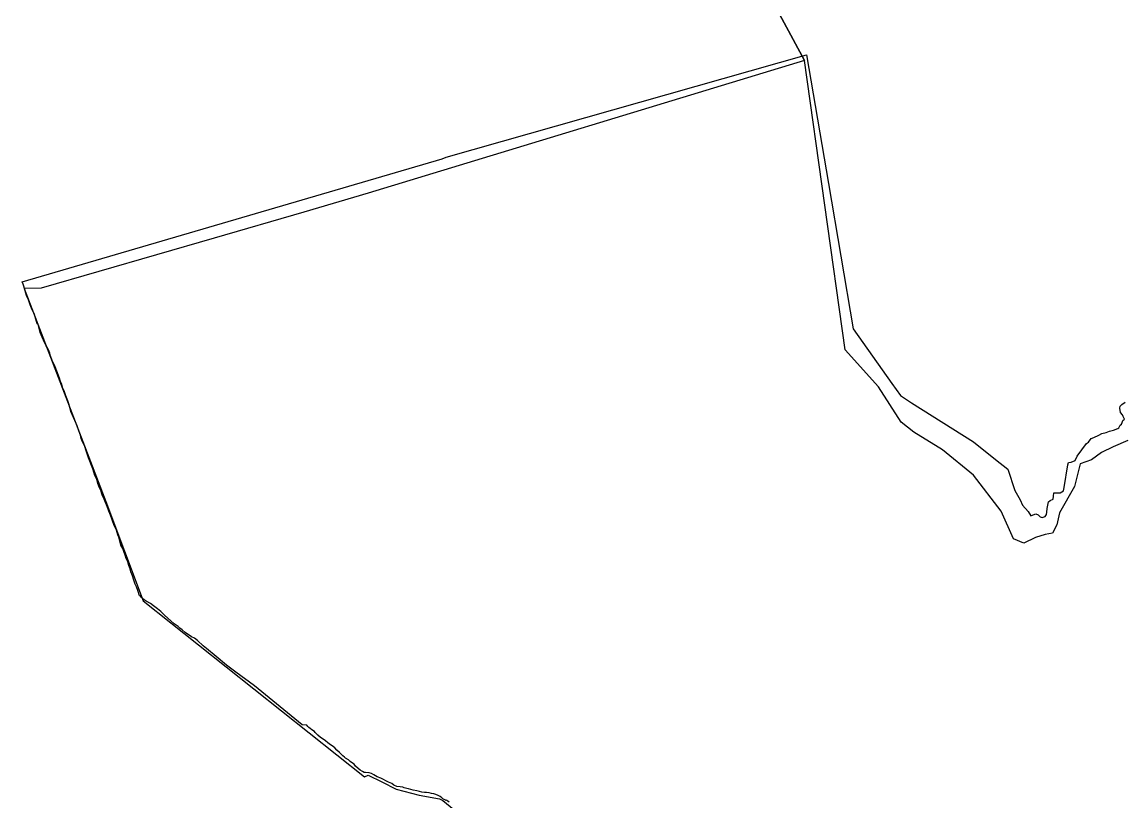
# Model space of a CAD drawing. Header units: inches. Extents: x 33.9 to 41.9, y -4.8 to 5.4.
# Drawn here: x 35.3965 to 35.6643, y -0.7679 to -0.5785 of the extents above; entities that cross this region are included whole.
import ezdxf

# ---------------------------------------------------------------- set-up
doc = ezdxf.new("R2010")
doc.units = ezdxf.units.IN
doc.header["$MEASUREMENT"] = 0
doc.layers.add('Counties', color=7, linetype='Continuous')

msp = doc.modelspace()

# ---------------------------------------------------------------- linework, layer by layer
at = {"layer": 'Counties'}
for points in [[(35.57273, -0.56229), (35.58649, -0.58788), (35.48055, -0.6201), (35.4649, -0.62467), (35.44316, -0.63097), (35.40114, -0.64314), (35.39703, -0.6432), (35.41683, -0.69492), (35.42589, -0.71906), (35.47965, -0.76176), (35.48053, -0.76135), (35.48389, -0.76298), (35.48737, -0.76477), (35.49297, -0.76625), (35.4979, -0.76717), (35.49866, -0.76751), (35.50136, -0.76976)], [(35.57273, -0.56229), (35.58649, -0.58788), (35.48055, -0.6201), (35.4649, -0.62467), (35.44316, -0.63097), (35.40114, -0.64314), (35.39703, -0.6432), (35.41683, -0.69492), (35.42589, -0.71906), (35.47965, -0.76176), (35.48053, -0.76135), (35.48389, -0.76298), (35.48737, -0.76477), (35.49297, -0.76625), (35.4979, -0.76717), (35.49866, -0.76751), (35.50136, -0.76976)], [(35.665, -0.68011), (35.6615, -0.68164), (35.6586, -0.68302), (35.65617, -0.68486), (35.65342, -0.68577), (35.65206, -0.69129), (35.64841, -0.69772), (35.6478, -0.70063), (35.64674, -0.70261), (35.64491, -0.70292), (35.64263, -0.70369), (35.63973, -0.70507), (35.63729, -0.704), (35.63424, -0.69726), (35.62752, -0.68854), (35.62005, -0.68242), (35.61303, -0.67813), (35.60998, -0.67569), (35.60448, -0.66712), (35.5964, -0.65809), (35.58649, -0.58788), (35.57273, -0.56229)], [(35.665, -0.68011), (35.6615, -0.68164), (35.6586, -0.68302), (35.65617, -0.68486), (35.65342, -0.68577), (35.65206, -0.69129), (35.64841, -0.69772), (35.6478, -0.70063), (35.64674, -0.70261), (35.64491, -0.70292), (35.64263, -0.70369), (35.63973, -0.70507), (35.63729, -0.704), (35.63424, -0.69726), (35.62752, -0.68854), (35.62005, -0.68242), (35.61303, -0.67813), (35.60998, -0.67569), (35.60448, -0.66712), (35.5964, -0.65809), (35.58649, -0.58788), (35.57273, -0.56229)], [(35.50026, -0.76797), (35.49994, -0.76768), (35.49965, -0.76748), (35.49943, -0.76755), (35.49919, -0.76741), (35.49873, -0.76716), (35.49845, -0.76687), (35.49804, -0.76657), (35.49755, -0.76634), (35.497, -0.76612), (35.49651, -0.76592), (35.49593, -0.76582), (35.49538, -0.7657), (35.49473, -0.76559), (35.4942, -0.76559), (35.49356, -0.76551), (35.49302, -0.76538), (35.49238, -0.76519), (35.49152, -0.765), (35.49039, -0.7647), (35.48992, -0.76466), (35.4893, -0.76443), (35.48898, -0.76434), (35.48837, -0.76424), (35.4875, -0.7641), (35.48682, -0.76379), (35.48627, -0.76344), (35.48548, -0.76307), (35.48502, -0.76284), (35.48414, -0.76232), (35.48362, -0.76211), (35.48278, -0.76179), (35.48196, -0.7613), (35.48138, -0.76099), (35.48079, -0.7608), (35.47995, -0.76075), (35.47958, -0.76078), (35.47918, -0.76047), (35.4786, -0.76015), (35.47811, -0.75976), (35.47748, -0.75918), (35.47713, -0.75872), (35.47678, -0.75844), (35.4762, -0.75803), (35.47577, -0.75766), (35.47509, -0.75728), (35.47485, -0.75702), (35.47438, -0.75667), (35.47364, -0.7559), (35.47297, -0.75534), (35.4725, -0.75476), (35.47183, -0.75428), (35.47139, -0.754), (35.47078, -0.75357), (35.47023, -0.75306), (35.46961, -0.75266), (35.46902, -0.75224), (35.46835, -0.75169), (35.46792, -0.75128), (35.46771, -0.75105), (35.46751, -0.75075), (35.46688, -0.75041), (35.46648, -0.75008), (35.46618, -0.74978), (35.46594, -0.74957), (35.46568, -0.74927), (35.46451, -0.7492), (35.45292, -0.73972), (35.44844, -0.73634), (35.44614, -0.73469), (35.44367, -0.73257), (35.44134, -0.73066), (35.44052, -0.73002), (35.43914, -0.72869), (35.43839, -0.72812), (35.4377, -0.72778), (35.43711, -0.72739), (35.43667, -0.72716), (35.43611, -0.72676), (35.43536, -0.72613), (35.43483, -0.72568), (35.4344, -0.72529), (35.4339, -0.725), (35.43344, -0.72466), (35.43195, -0.72324), (35.43109, -0.72254), (35.43018, -0.72164), (35.4294, -0.72099), (35.42846, -0.72025), (35.42773, -0.71969), (35.42668, -0.7191), (35.42614, -0.71883), (35.42587, -0.71861), (35.42545, -0.71818), (35.42516, -0.71787), (35.42498, -0.71765), (35.42484, -0.71726), (35.42463, -0.71658), (35.42429, -0.71567), (35.42397, -0.71499), (35.42363, -0.71404), (35.4233, -0.71297), (35.42297, -0.71202), (35.42273, -0.71127), (35.42247, -0.71049), (35.42223, -0.70961), (35.42181, -0.70879), (35.42158, -0.70796), (35.42126, -0.70709), (35.42105, -0.70652), (35.42054, -0.70558), (35.4205, -0.70548), (35.42002, -0.70363), (35.4198, -0.703), (35.41943, -0.70194), (35.41892, -0.70079), (35.41843, -0.69936), (35.41801, -0.69826), (35.41761, -0.69725), (35.41719, -0.69614), (35.4168, -0.69517), (35.41649, -0.69438), (35.41613, -0.69373), (35.41599, -0.69332), (35.41582, -0.69287), (35.41571, -0.69242), (35.41533, -0.69163), (35.41492, -0.69056), (35.41466, -0.6896), (35.41423, -0.68864), (35.4137, -0.68704), (35.41335, -0.68623), (35.41294, -0.68516), (35.41264, -0.68431), (35.41239, -0.68357), (35.41208, -0.68265), (35.41165, -0.68137), (35.41113, -0.68032), (35.41089, -0.67964), (35.41069, -0.67882), (35.41027, -0.67779), (35.40986, -0.67654), (35.40933, -0.67526), (35.40899, -0.67451), (35.4084, -0.67311), (35.4081, -0.67211), (35.40791, -0.67124), (35.40763, -0.67051), (35.40718, -0.66932), (35.40679, -0.66829), (35.40654, -0.6676), (35.40644, -0.66741), (35.40618, -0.66649), (35.40589, -0.66584), (35.40561, -0.66502), (35.40534, -0.66437), (35.40459, -0.66221), (35.40385, -0.66074), (35.40344, -0.65958), (35.40326, -0.65896), (35.40292, -0.65813), (35.40255, -0.65738), (35.40235, -0.65717), (35.40207, -0.65646), (35.40141, -0.65505), (35.40092, -0.65389), (35.40041, -0.65199), (35.40022, -0.6518), (35.3995, -0.64951), (35.39883, -0.64797), (35.39848, -0.64722), (35.39805, -0.64601), (35.39762, -0.6449), (35.39727, -0.64379), (35.39712, -0.64321), (35.39694, -0.64265), (35.39679, -0.64217), (35.39652, -0.64162), (35.49849, -0.6117), (35.49948, -0.61134), (35.58699, -0.58646), (35.59232, -0.61772), (35.59833, -0.65299), (35.60775, -0.66627), (35.60984, -0.66921), (35.61253, -0.67097), (35.62756, -0.68044), (35.63291, -0.68472), (35.63591, -0.68712), (35.63761, -0.69229), (35.63888, -0.69453), (35.63943, -0.69584), (35.64084, -0.69735), (35.64148, -0.69838), (35.64207, -0.69817), (35.6427, -0.69796), (35.64327, -0.69818), (35.64373, -0.69867), (35.64425, -0.69883), (35.64491, -0.69861), (35.64529, -0.69811), (35.64536, -0.6975), (35.64545, -0.6966), (35.64578, -0.69502), (35.64614, -0.69467), (35.64691, -0.69436), (35.64695, -0.69367), (35.64703, -0.69281), (35.64762, -0.69281), (35.64859, -0.69282), (35.64938, -0.69233), (35.64959, -0.6915), (35.65042, -0.68602), (35.65063, -0.68551), (35.65126, -0.68537), (35.65225, -0.68498), (35.65273, -0.68396), (35.65495, -0.68089), (35.65549, -0.68053), (35.65608, -0.67967), (35.65675, -0.67938), (35.65799, -0.67882), (35.65867, -0.67843), (35.65976, -0.67822), (35.66061, -0.67786), (35.66154, -0.67759), (35.6626, -0.67725), (35.66283, -0.67703), (35.66315, -0.67642), (35.66352, -0.67619), (35.66362, -0.67578), (35.66378, -0.67529), (35.66424, -0.67494), (35.66393, -0.67432), (35.66372, -0.67387), (35.66328, -0.67333), (35.66306, -0.67225), (35.66315, -0.67179), (35.66356, -0.67137), (35.66438, -0.67081)], [(35.50026, -0.76797), (35.49994, -0.76768), (35.49965, -0.76748), (35.49943, -0.76755), (35.49919, -0.76741), (35.49873, -0.76716), (35.49845, -0.76687), (35.49804, -0.76657), (35.49755, -0.76634), (35.497, -0.76612), (35.49651, -0.76592), (35.49593, -0.76582), (35.49538, -0.7657), (35.49473, -0.76559), (35.4942, -0.76559), (35.49356, -0.76551), (35.49302, -0.76538), (35.49238, -0.76519), (35.49152, -0.765), (35.49039, -0.7647), (35.48992, -0.76466), (35.4893, -0.76443), (35.48898, -0.76434), (35.48837, -0.76424), (35.4875, -0.7641), (35.48682, -0.76379), (35.48627, -0.76344), (35.48548, -0.76307), (35.48502, -0.76284), (35.48414, -0.76232), (35.48362, -0.76211), (35.48278, -0.76179), (35.48196, -0.7613), (35.48138, -0.76099), (35.48079, -0.7608), (35.47995, -0.76075), (35.47958, -0.76078), (35.47918, -0.76047), (35.4786, -0.76015), (35.47811, -0.75976), (35.47748, -0.75918), (35.47713, -0.75872), (35.47678, -0.75844), (35.4762, -0.75803), (35.47577, -0.75766), (35.47509, -0.75728), (35.47485, -0.75702), (35.47438, -0.75667), (35.47364, -0.7559), (35.47297, -0.75534), (35.4725, -0.75476), (35.47183, -0.75428), (35.47139, -0.754), (35.47078, -0.75357), (35.47023, -0.75306), (35.46961, -0.75266), (35.46902, -0.75224), (35.46835, -0.75169), (35.46792, -0.75128), (35.46771, -0.75105), (35.46751, -0.75075), (35.46688, -0.75041), (35.46648, -0.75008), (35.46618, -0.74978), (35.46594, -0.74957), (35.46568, -0.74927), (35.46451, -0.7492), (35.45292, -0.73972), (35.44844, -0.73634), (35.44614, -0.73469), (35.44367, -0.73257), (35.44134, -0.73066), (35.44052, -0.73002), (35.43914, -0.72869), (35.43839, -0.72812), (35.4377, -0.72778), (35.43711, -0.72739), (35.43667, -0.72716), (35.43611, -0.72676), (35.43536, -0.72613), (35.43483, -0.72568), (35.4344, -0.72529), (35.4339, -0.725), (35.43344, -0.72466), (35.43195, -0.72324), (35.43109, -0.72254), (35.43018, -0.72164), (35.4294, -0.72099), (35.42846, -0.72025), (35.42773, -0.71969), (35.42668, -0.7191), (35.42614, -0.71883), (35.42587, -0.71861), (35.42545, -0.71818), (35.42516, -0.71787), (35.42498, -0.71765), (35.42484, -0.71726), (35.42463, -0.71658), (35.42429, -0.71567), (35.42397, -0.71499), (35.42363, -0.71404), (35.4233, -0.71297), (35.42297, -0.71202), (35.42273, -0.71127), (35.42247, -0.71049), (35.42223, -0.70961), (35.42181, -0.70879), (35.42158, -0.70796), (35.42126, -0.70709), (35.42105, -0.70652), (35.42054, -0.70558), (35.4205, -0.70548), (35.42002, -0.70363), (35.4198, -0.703), (35.41943, -0.70194), (35.41892, -0.70079), (35.41843, -0.69936), (35.41801, -0.69826), (35.41761, -0.69725), (35.41719, -0.69614), (35.4168, -0.69517), (35.41649, -0.69438), (35.41613, -0.69373), (35.41599, -0.69332), (35.41582, -0.69287), (35.41571, -0.69242), (35.41533, -0.69163), (35.41492, -0.69056), (35.41466, -0.6896), (35.41423, -0.68864), (35.4137, -0.68704), (35.41335, -0.68623), (35.41294, -0.68516), (35.41264, -0.68431), (35.41239, -0.68357), (35.41208, -0.68265), (35.41165, -0.68137), (35.41113, -0.68032), (35.41089, -0.67964), (35.41069, -0.67882), (35.41027, -0.67779), (35.40986, -0.67654), (35.40933, -0.67526), (35.40899, -0.67451), (35.4084, -0.67311), (35.4081, -0.67211), (35.40791, -0.67124), (35.40763, -0.67051), (35.40718, -0.66932), (35.40679, -0.66829), (35.40654, -0.6676), (35.40644, -0.66741), (35.40618, -0.66649), (35.40589, -0.66584), (35.40561, -0.66502), (35.40534, -0.66437), (35.40459, -0.66221), (35.40385, -0.66074), (35.40344, -0.65958), (35.40326, -0.65896), (35.40292, -0.65813), (35.40255, -0.65738), (35.40235, -0.65717), (35.40207, -0.65646), (35.40141, -0.65505), (35.40092, -0.65389), (35.40041, -0.65199), (35.40022, -0.6518), (35.3995, -0.64951), (35.39883, -0.64797), (35.39848, -0.64722), (35.39805, -0.64601), (35.39762, -0.6449), (35.39727, -0.64379), (35.39712, -0.64321), (35.39694, -0.64265), (35.39679, -0.64217), (35.39652, -0.64162), (35.49849, -0.6117), (35.49948, -0.61134), (35.58699, -0.58646), (35.59232, -0.61772), (35.59833, -0.65299), (35.60775, -0.66627), (35.60984, -0.66921), (35.61253, -0.67097), (35.62756, -0.68044), (35.63291, -0.68472), (35.63591, -0.68712), (35.63761, -0.69229), (35.63888, -0.69453), (35.63943, -0.69584), (35.64084, -0.69735), (35.64148, -0.69838), (35.64207, -0.69817), (35.6427, -0.69796), (35.64327, -0.69818), (35.64373, -0.69867), (35.64425, -0.69883), (35.64491, -0.69861), (35.64529, -0.69811), (35.64536, -0.6975), (35.64545, -0.6966), (35.64578, -0.69502), (35.64614, -0.69467), (35.64691, -0.69436), (35.64695, -0.69367), (35.64703, -0.69281), (35.64762, -0.69281), (35.64859, -0.69282), (35.64938, -0.69233), (35.64959, -0.6915), (35.65042, -0.68602), (35.65063, -0.68551), (35.65126, -0.68537), (35.65225, -0.68498), (35.65273, -0.68396), (35.65495, -0.68089), (35.65549, -0.68053), (35.65608, -0.67967), (35.65675, -0.67938), (35.65799, -0.67882), (35.65867, -0.67843), (35.65976, -0.67822), (35.66061, -0.67786), (35.66154, -0.67759), (35.6626, -0.67725), (35.66283, -0.67703), (35.66315, -0.67642), (35.66352, -0.67619), (35.66362, -0.67578), (35.66378, -0.67529), (35.66424, -0.67494), (35.66393, -0.67432), (35.66372, -0.67387), (35.66328, -0.67333), (35.66306, -0.67225), (35.66315, -0.67179), (35.66356, -0.67137), (35.66438, -0.67081)]]:
    msp.add_lwpolyline(points, dxfattribs=at)

doc.saveas('drawing.dxf')
